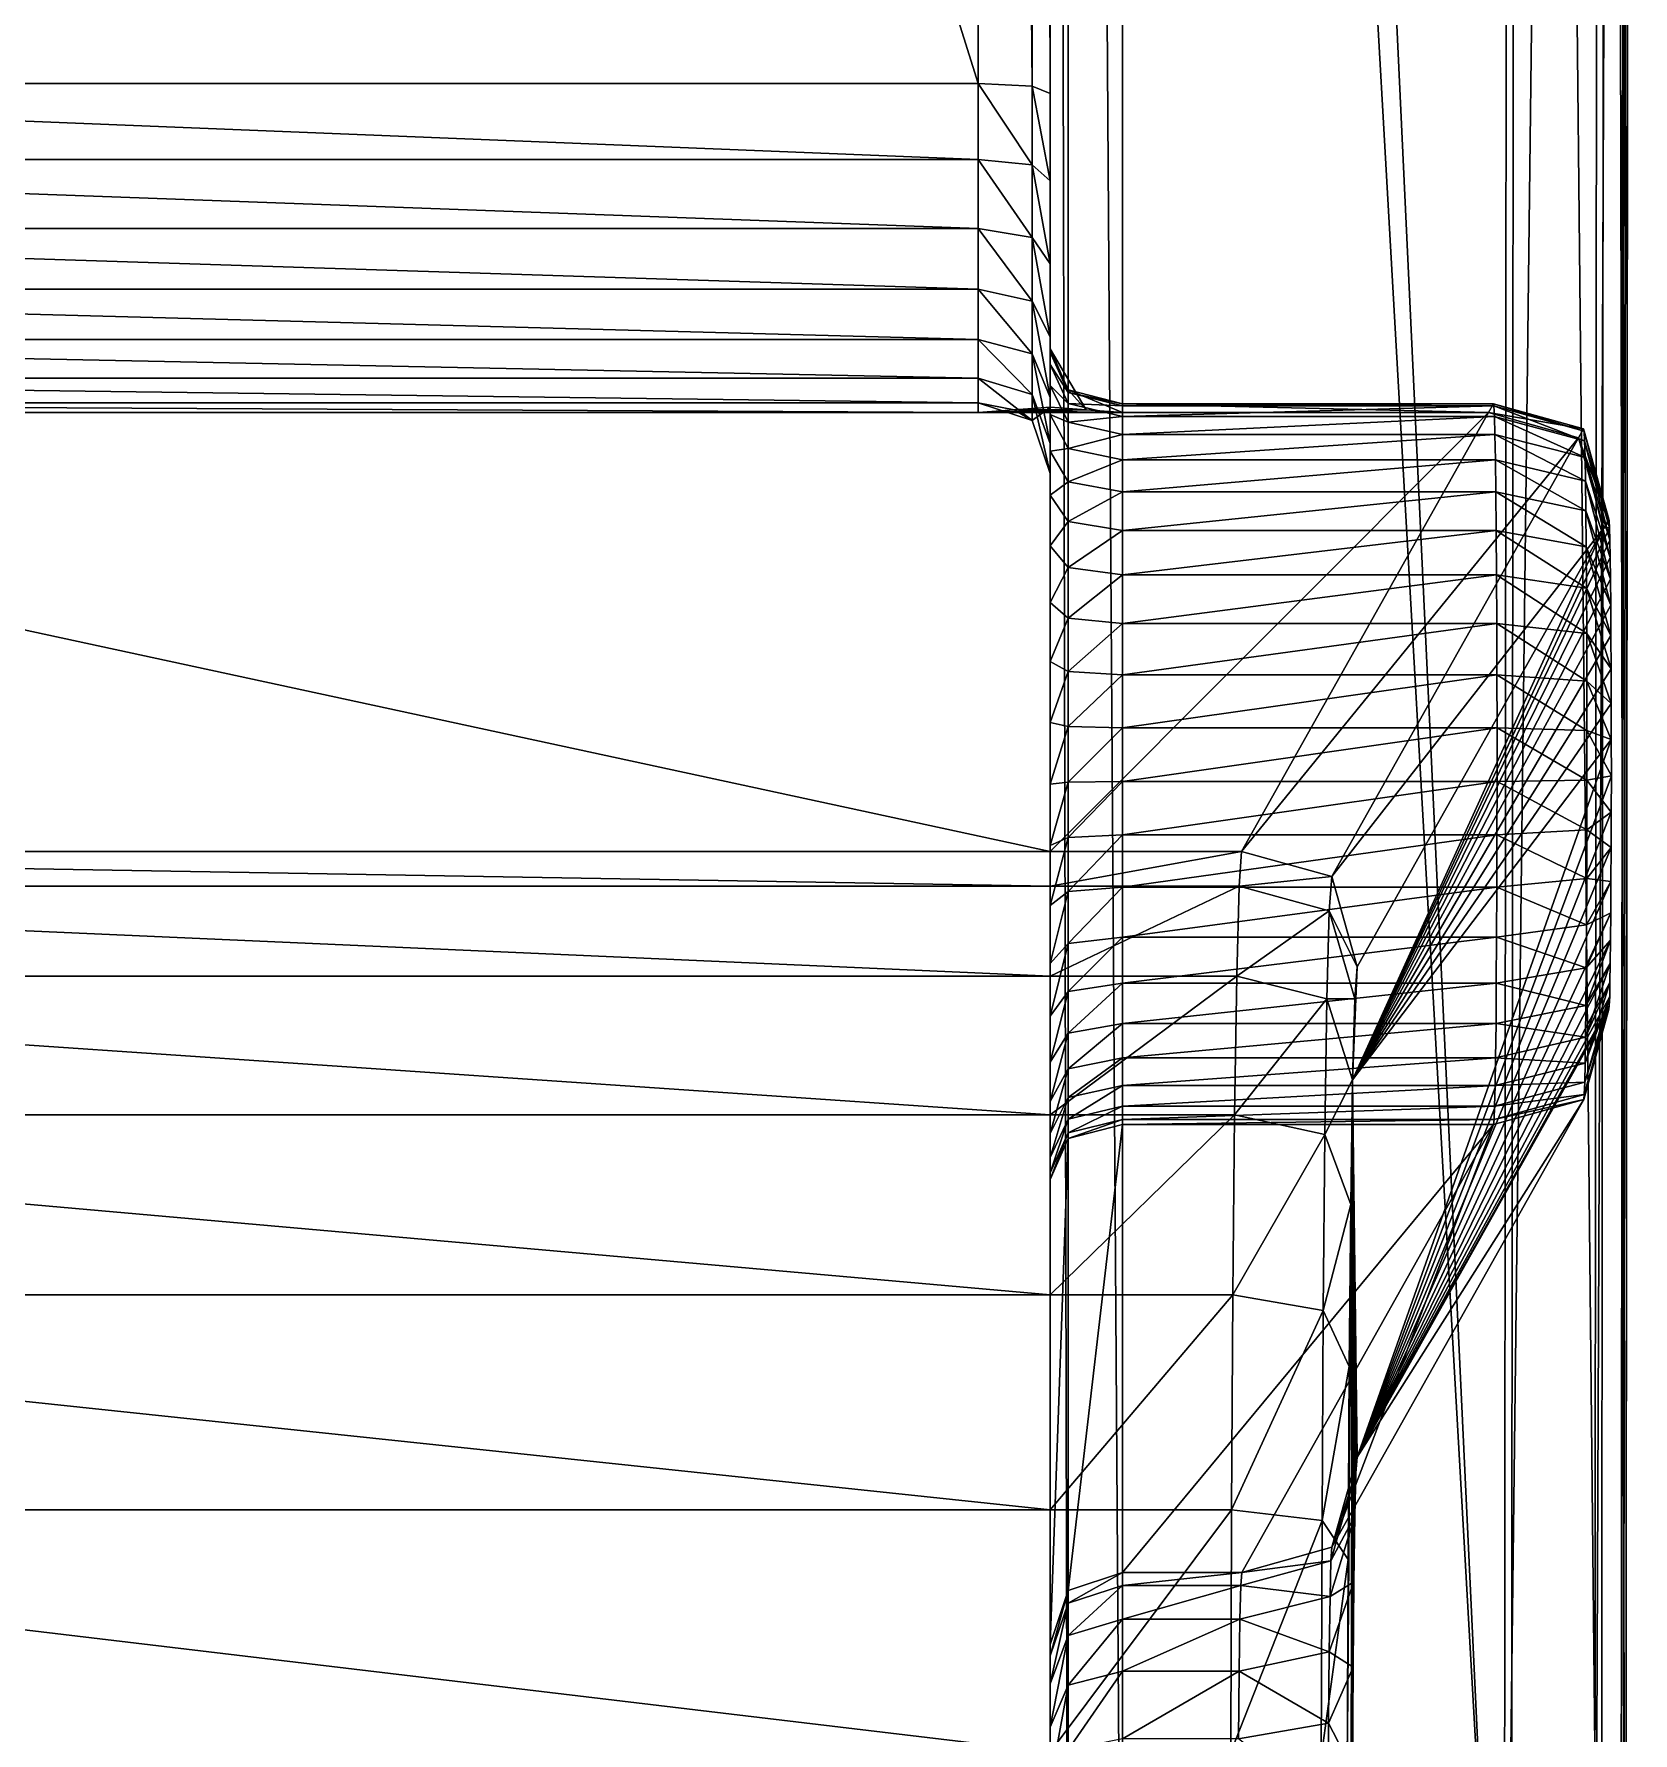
# Model space of a CAD drawing. Header units: metres. Extents: x -3624 to 1108, y -1406 to 909.
# Drawn here: x -671.14 to -648.96, y 517.28 to 540.84 of the extents above; entities that cross this region are included whole.
import ezdxf

# ---------------------------------------------------------------- set-up
doc = ezdxf.new("R2010")
doc.units = ezdxf.units.M

msp = doc.modelspace()

# ---------------------------------------------------------------- linework, layer by layer
for points in [[(-657.045, 508.727, 368.046), (-657.045, 785.077, 377.504), (-657.045, 899.025, 366.646)], [(-657.045, 508.727, 368.046), (-657.045, 899.025, 366.646), (-657.045, 874.83, 359.144)], [(-657.045, 508.727, 368.046), (-657.045, 874.83, 359.144), (-657.045, 874.009, 358.873)], [(-657.045, 508.727, 368.046), (-657.045, 874.009, 358.873), (-657.045, 873.226, 358.481)], [(-657.045, 763.264, 360.583), (-657.045, 508.727, 368.046), (-657.045, 873.226, 358.481)], [(-657.045, 509.396, 368.231), (-657.045, 647.085, 378.605), (-657.045, 785.077, 377.504)], [(-657.045, 509.035, 368.174), (-657.045, 509.396, 368.231), (-657.045, 785.077, 377.504)], [(-657.045, 508.727, 368.046), (-657.045, 509.035, 368.174), (-657.045, 785.077, 377.504)], [(-657.045, 763.264, 360.583), (-657.045, 759.889, 360.604), (-657.045, 508.727, 368.046)], [(-657.045, 759.889, 360.604), (-657.045, 647.079, 360.604), (-657.045, 508.727, 368.046)], [(-657.045, 509.396, 368.231), (-657.045, 632.676, 378.246), (-657.045, 647.085, 378.605)], [(-657.045, 647.079, 360.604), (-657.045, 643.704, 360.583), (-657.045, 508.727, 368.046)], [(-657.045, 643.704, 360.583), (-657.045, 640.326, 360.52), (-657.045, 508.727, 368.046)], [(-657.045, 640.326, 360.52), (-657.045, 636.949, 360.415), (-657.045, 508.727, 368.046)], [(-657.045, 636.949, 360.415), (-657.045, 633.574, 360.268), (-657.045, 508.727, 368.046)], [(-657.045, 633.574, 360.268), (-657.045, 630.201, 360.078), (-657.045, 508.727, 368.046)], [(-657.045, 509.396, 368.231), (-657.045, 625.485, 377.797), (-657.045, 632.676, 378.246)], [(-649.135, 509.109, 370.232), (-649.11, 501.162, 372.839), (-648.965, 632.208, 387.619)], [(-649.039, 621.672, 380.079), (-649.135, 509.109, 370.232), (-648.965, 632.208, 387.619)], [(-649.11, 501.162, 372.839), (-649.069, 508.689, 377.021), (-648.965, 632.208, 387.619)], [(-649.069, 508.689, 377.021), (-648.969, 624.783, 387.155), (-648.965, 632.208, 387.619)], [(-657.045, 630.201, 360.078), (-657.045, 626.83, 359.848), (-657.045, 508.727, 368.046)], [(-657.045, 626.83, 359.848), (-657.045, 623.466, 359.575), (-657.045, 532.138, 359.144)], [(-657.045, 626.83, 359.848), (-657.045, 532.138, 359.144), (-657.045, 508.727, 368.046)], [(-657.045, 509.396, 368.231), (-657.045, 621.891, 377.504), (-657.045, 625.485, 377.797)], [(-649.069, 508.689, 377.021), (-648.972, 621.07, 386.853), (-648.969, 624.783, 387.155)], [(-658.045, 540.155, 351.282), (-658.045, 623.55, 358.578), (-684.227, 623.55, 358.578)], [(-684.227, 623.55, 358.578), (-684.227, 540.155, 351.282), (-658.045, 540.155, 351.282)], [(-657.295, 540.12, 351.53), (-657.295, 623.529, 358.827), (-658.045, 623.55, 358.578)], [(-658.045, 623.55, 358.578), (-658.045, 540.155, 351.282), (-657.295, 540.12, 351.53)], [(-657.045, 540.015, 352.274), (-657.045, 623.466, 359.575), (-657.295, 623.529, 358.827)], [(-657.295, 623.529, 358.827), (-657.295, 540.12, 351.53), (-657.045, 540.015, 352.274)], [(-657.045, 623.466, 359.575), (-657.045, 540.015, 352.274), (-657.045, 535.055, 357.345)], [(-657.045, 623.466, 359.575), (-657.045, 535.055, 357.345), (-657.045, 534.445, 357.957)], [(-657.045, 623.466, 359.575), (-657.045, 534.445, 357.957), (-657.045, 533.742, 358.481)], [(-657.045, 623.466, 359.575), (-657.045, 533.742, 358.481), (-657.045, 532.958, 358.874)], [(-657.045, 623.466, 359.575), (-657.045, 532.958, 358.874), (-657.045, 532.138, 359.144)], [(-656.795, 509.35, 368.554), (-656.795, 621.828, 378.252), (-657.045, 621.891, 377.504)], [(-657.045, 621.891, 377.504), (-657.045, 509.396, 368.231), (-656.795, 509.35, 368.554)], [(-656.045, 509.335, 368.661), (-656.045, 621.807, 378.501), (-656.795, 621.828, 378.252)], [(-656.795, 621.828, 378.252), (-656.795, 509.35, 368.554), (-656.045, 509.335, 368.661)], [(-650.751, 509.335, 368.661), (-650.654, 621.807, 378.501), (-656.045, 621.807, 378.501)], [(-656.045, 621.807, 378.501), (-656.045, 509.335, 368.661), (-650.751, 509.335, 368.661)], [(-649.401, 621.777, 378.837), (-650.654, 621.807, 378.501), (-650.751, 509.335, 368.661)], [(-650.751, 509.335, 368.661), (-649.497, 509.286, 368.996), (-649.401, 621.777, 378.837)], [(-649.039, 621.672, 380.079), (-649.401, 621.777, 378.837), (-649.497, 509.286, 368.996)], [(-649.497, 509.286, 368.996), (-649.135, 509.109, 370.232), (-649.039, 621.672, 380.079)], [(-649.31, 620.964, 388.102), (-648.972, 621.07, 386.853), (-649.069, 508.689, 377.021)], [(-657.045, 620.935, 388.463), (-657.045, 508.463, 378.623), (-685.227, 508.463, 378.623)], [(-685.227, 508.463, 378.623), (-685.227, 620.935, 388.463), (-657.045, 620.935, 388.463)], [(-657.045, 620.935, 388.463), (-650.556, 620.935, 388.463), (-650.653, 508.463, 378.623)], [(-650.653, 508.463, 378.623), (-657.045, 508.463, 378.623), (-657.045, 620.935, 388.463)], [(-649.406, 508.513, 378.264), (-650.653, 508.463, 378.623), (-650.556, 620.935, 388.463)], [(-650.556, 620.935, 388.463), (-649.31, 620.964, 388.102), (-649.406, 508.513, 378.264)], [(-649.069, 508.689, 377.021), (-649.406, 508.513, 378.264), (-649.31, 620.964, 388.102)], [(-658.045, 539.103, 351.075), (-658.045, 540.155, 351.282), (-684.227, 540.155, 351.282)], [(-684.227, 540.155, 351.282), (-684.227, 539.103, 351.075), (-658.045, 539.103, 351.075)], [(-658.045, 540.155, 351.282), (-658.045, 539.103, 351.075), (-657.295, 539.028, 351.315)], [(-657.295, 539.028, 351.315), (-657.295, 540.12, 351.53), (-658.045, 540.155, 351.282)], [(-657.045, 538.804, 352.035), (-657.045, 540.015, 352.274), (-657.295, 540.12, 351.53)], [(-657.295, 540.12, 351.53), (-657.295, 539.028, 351.315), (-657.045, 538.804, 352.035)], [(-657.045, 540.015, 352.274), (-657.045, 538.804, 352.035), (-657.045, 535.055, 357.345)], [(-658.045, 538.145, 350.661), (-658.045, 539.103, 351.075), (-684.227, 539.103, 351.075)], [(-684.227, 539.103, 351.075), (-684.227, 538.145, 350.661), (-658.045, 538.145, 350.661)], [(-657.295, 538.021, 350.88), (-657.295, 539.028, 351.315), (-658.045, 539.103, 351.075)], [(-658.045, 539.103, 351.075), (-658.045, 538.145, 350.661), (-657.295, 538.021, 350.88)], [(-657.045, 537.652, 351.538), (-657.045, 538.804, 352.035), (-657.295, 539.028, 351.315)], [(-657.295, 539.028, 351.315), (-657.295, 538.021, 350.88), (-657.045, 537.652, 351.538)], [(-657.045, 538.804, 352.035), (-657.045, 537.652, 351.538), (-657.045, 535.565, 356.657)], [(-657.045, 538.804, 352.035), (-657.045, 535.565, 356.657), (-657.045, 535.055, 357.345)], [(-658.045, 537.304, 350.067), (-658.045, 538.145, 350.661), (-684.227, 538.145, 350.661)], [(-684.227, 538.145, 350.661), (-684.227, 537.304, 350.067), (-658.045, 537.304, 350.067)], [(-657.295, 537.138, 350.256), (-657.295, 538.021, 350.88), (-658.045, 538.145, 350.661)], [(-658.045, 538.145, 350.661), (-658.045, 537.304, 350.067), (-657.295, 537.138, 350.256)], [(-657.045, 536.643, 350.824), (-657.045, 537.652, 351.538), (-657.295, 538.021, 350.88)], [(-657.295, 538.021, 350.88), (-657.295, 537.138, 350.256), (-657.045, 536.643, 350.824)], [(-657.045, 537.652, 351.538), (-657.045, 536.643, 350.824), (-657.045, 536.258, 355.098)], [(-657.045, 537.652, 351.538), (-657.045, 536.258, 355.098), (-657.045, 535.968, 355.904)], [(-657.045, 537.652, 351.538), (-657.045, 535.968, 355.904), (-657.045, 535.565, 356.657)], [(-658.045, 536.604, 349.317), (-658.045, 537.304, 350.067), (-684.227, 537.304, 350.067)], [(-684.227, 537.304, 350.067), (-684.227, 536.604, 349.317), (-658.045, 536.604, 349.317)], [(-657.295, 536.404, 349.468), (-657.295, 537.138, 350.256), (-658.045, 537.304, 350.067)], [(-658.045, 537.304, 350.067), (-658.045, 536.604, 349.317), (-657.295, 536.404, 349.468)], [(-657.045, 535.803, 349.923), (-657.045, 536.643, 350.824), (-657.295, 537.138, 350.256)], [(-657.295, 537.138, 350.256), (-657.295, 536.404, 349.468), (-657.045, 535.803, 349.923)], [(-658.045, 536.07, 348.438), (-658.045, 536.604, 349.317), (-684.227, 536.604, 349.317)], [(-684.227, 536.604, 349.317), (-684.227, 536.07, 348.438), (-658.045, 536.07, 348.438)], [(-657.295, 535.843, 348.545), (-657.295, 536.404, 349.468), (-658.045, 536.604, 349.317)], [(-658.045, 536.604, 349.317), (-658.045, 536.07, 348.438), (-657.295, 535.843, 348.545)], [(-657.045, 536.643, 350.824), (-657.045, 535.803, 349.923), (-657.045, 536.429, 354.251)], [(-657.045, 536.643, 350.824), (-657.045, 536.429, 354.251), (-657.045, 536.258, 355.098)], [(-657.045, 534.746, 347.682), (-657.045, 535.668, 347.457), (-657.045, 536.477, 353.411)], [(-657.045, 535.161, 348.867), (-657.045, 534.746, 347.682), (-657.045, 536.477, 353.411)], [(-657.045, 535.161, 348.867), (-657.045, 536.477, 353.411), (-657.045, 536.429, 354.251)], [(-657.045, 536.429, 354.251), (-657.045, 536.477, 353.411), (-656.795, 535.905, 353.404)], [(-656.545, 535.63, 346.923), (-656.795, 535.905, 353.404), (-657.045, 536.477, 353.411)], [(-657.045, 536.477, 353.411), (-657.045, 535.668, 347.457), (-656.545, 535.63, 346.923)], [(-657.045, 535.161, 348.867), (-657.045, 535.803, 349.923), (-657.295, 536.404, 349.468)], [(-657.295, 536.404, 349.468), (-657.295, 535.843, 348.545), (-657.045, 535.161, 348.867)], [(-657.045, 535.803, 349.923), (-657.045, 535.161, 348.867), (-657.045, 536.429, 354.251)], [(-657.045, 536.258, 355.098), (-657.045, 536.429, 354.251), (-656.795, 535.87, 354.185)], [(-656.795, 535.905, 353.404), (-656.795, 535.87, 354.185), (-657.045, 536.429, 354.251)], [(-657.045, 535.968, 355.904), (-657.045, 536.258, 355.098), (-656.795, 535.719, 354.95)], [(-656.795, 535.87, 354.185), (-656.795, 535.719, 354.95), (-657.045, 536.258, 355.098)], [(-658.045, 535.725, 347.452), (-658.045, 536.07, 348.438), (-684.227, 536.07, 348.438)], [(-684.227, 536.07, 348.438), (-684.227, 535.725, 347.452), (-658.045, 535.725, 347.452)], [(-657.295, 535.48, 347.509), (-657.295, 535.843, 348.545), (-658.045, 536.07, 348.438)], [(-658.045, 536.07, 348.438), (-658.045, 535.725, 347.452), (-657.295, 535.48, 347.509)], [(-657.045, 534.746, 347.682), (-657.045, 535.161, 348.867), (-657.295, 535.843, 348.545)], [(-657.295, 535.843, 348.545), (-657.295, 535.48, 347.509), (-657.045, 534.746, 347.682)], [(-657.045, 535.565, 356.657), (-657.045, 535.968, 355.904), (-656.795, 535.458, 355.678)], [(-656.795, 535.719, 354.95), (-656.795, 535.458, 355.678), (-657.045, 535.968, 355.904)], [(-656.795, 535.87, 354.185), (-656.795, 535.905, 353.404), (-656.045, 535.714, 353.402)], [(-656.045, 535.592, 346.388), (-656.045, 535.714, 353.402), (-656.795, 535.905, 353.404)], [(-656.795, 535.905, 353.404), (-656.545, 535.63, 346.923), (-656.045, 535.592, 346.388)], [(-656.795, 535.719, 354.95), (-656.795, 535.87, 354.185), (-656.045, 535.683, 354.163)], [(-656.045, 535.714, 353.402), (-656.045, 535.683, 354.163), (-656.795, 535.87, 354.185)], [(-686.227, 535.592, 346.388), (-691.303, 535.592, 346.388), (-650.969, 535.592, 346.388)], [(-657.045, 535.592, 346.388), (-650.969, 535.592, 346.388), (-691.303, 535.592, 346.388)], [(-691.303, 535.592, 346.388), (-685.227, 535.592, 346.388), (-657.045, 535.592, 346.388)], [(-685.227, 535.592, 346.388), (-686.227, 535.592, 346.388), (-656.045, 535.592, 346.388)], [(-650.969, 535.592, 346.388), (-656.045, 535.592, 346.388), (-686.227, 535.592, 346.388)], [(-684.227, 535.592, 346.388), (-685.227, 535.592, 346.388), (-657.045, 535.592, 346.388)], [(-656.045, 535.592, 346.388), (-657.045, 535.592, 346.388), (-685.227, 535.592, 346.388)], [(-657.045, 529.506, -2.28), (-657.045, 535.592, 346.388), (-685.227, 535.592, 346.388)], [(-685.227, 535.592, 346.388), (-685.227, 529.506, -2.28), (-657.045, 529.506, -2.28)], [(-658.045, 535.592, 346.388), (-658.045, 535.725, 347.452), (-684.227, 535.725, 347.452)], [(-684.227, 535.725, 347.452), (-684.227, 535.592, 346.388), (-658.045, 535.592, 346.388)], [(-657.045, 535.592, 346.388), (-658.045, 535.592, 346.388), (-684.227, 535.592, 346.388)], [(-657.545, 535.63, 346.923), (-657.295, 535.48, 347.509), (-658.045, 535.725, 347.452)], [(-658.045, 535.725, 347.452), (-658.045, 535.592, 346.388), (-657.545, 535.63, 346.923)], [(-658.045, 535.592, 346.388), (-657.295, 535.611, 346.655), (-657.545, 535.63, 346.923)], [(-658.045, 535.592, 346.388), (-657.045, 535.592, 346.388), (-657.295, 535.611, 346.655)], [(-657.295, 535.48, 347.509), (-657.545, 535.63, 346.923), (-657.045, 535.668, 347.457)], [(-656.545, 535.63, 346.923), (-657.045, 535.668, 347.457), (-657.545, 535.63, 346.923)], [(-657.545, 535.63, 346.923), (-657.295, 535.611, 346.655), (-656.545, 535.63, 346.923)], [(-657.045, 535.668, 347.457), (-657.045, 534.746, 347.682), (-657.295, 535.48, 347.509)], [(-656.045, 535.592, 346.388), (-656.545, 535.63, 346.923), (-657.295, 535.611, 346.655)], [(-657.295, 535.611, 346.655), (-657.045, 535.592, 346.388), (-656.045, 535.592, 346.388)], [(-657.045, 529.506, -2.28), (-654.391, 529.506, -2.28), (-650.969, 535.592, 346.388)], [(-650.969, 535.592, 346.388), (-657.045, 535.592, 346.388), (-657.045, 529.506, -2.28)], [(-657.045, 535.055, 357.345), (-657.045, 535.565, 356.657), (-656.795, 535.095, 356.358)], [(-656.795, 535.458, 355.678), (-656.795, 535.095, 356.358), (-657.045, 535.565, 356.657)], [(-656.795, 535.458, 355.678), (-656.795, 535.719, 354.95), (-656.045, 535.539, 354.901)], [(-656.045, 535.683, 354.163), (-656.045, 535.539, 354.901), (-656.795, 535.719, 354.95)], [(-656.045, 535.539, 354.901), (-656.045, 535.289, 355.603), (-656.795, 535.458, 355.678)], [(-650.9, 535.714, 353.402), (-650.893, 535.683, 354.163), (-656.045, 535.683, 354.163)], [(-656.045, 535.683, 354.163), (-656.045, 535.714, 353.402), (-650.9, 535.714, 353.402)], [(-650.969, 535.592, 346.388), (-650.9, 535.714, 353.402), (-656.045, 535.714, 353.402)], [(-656.045, 535.714, 353.402), (-656.045, 535.592, 346.388), (-650.969, 535.592, 346.388)], [(-650.893, 535.683, 354.163), (-650.886, 535.539, 354.901), (-656.045, 535.539, 354.901)], [(-656.045, 535.539, 354.901), (-656.045, 535.683, 354.163), (-650.893, 535.683, 354.163)], [(-650.886, 535.539, 354.901), (-650.879, 535.289, 355.603), (-656.045, 535.289, 355.603)], [(-656.045, 535.289, 355.603), (-656.045, 535.539, 354.901), (-650.886, 535.539, 354.901)], [(-649.719, 535.242, 346.382), (-650.969, 535.592, 346.388), (-654.391, 529.506, -2.28)], [(-649.65, 535.364, 353.385), (-650.9, 535.714, 353.402), (-650.969, 535.592, 346.388)], [(-650.969, 535.592, 346.388), (-649.719, 535.242, 346.382), (-649.65, 535.364, 353.385)], [(-649.643, 535.334, 354.11), (-650.893, 535.683, 354.163), (-650.9, 535.714, 353.402)], [(-650.9, 535.714, 353.402), (-649.65, 535.364, 353.385), (-649.643, 535.334, 354.11)], [(-649.637, 535.201, 354.796), (-650.886, 535.539, 354.901), (-650.893, 535.683, 354.163)], [(-650.893, 535.683, 354.163), (-649.643, 535.334, 354.11), (-649.637, 535.201, 354.796)], [(-649.63, 534.968, 355.449), (-650.879, 535.289, 355.603), (-650.886, 535.539, 354.901)], [(-650.886, 535.539, 354.901), (-649.637, 535.201, 354.796), (-649.63, 534.968, 355.449)], [(-656.795, 535.095, 356.358), (-656.795, 535.458, 355.678), (-656.045, 535.289, 355.603)], [(-656.045, 535.289, 355.603), (-656.045, 534.937, 356.259), (-656.795, 535.095, 356.358)], [(-650.879, 535.289, 355.603), (-650.872, 534.937, 356.259), (-656.045, 534.937, 356.259)], [(-656.045, 534.937, 356.259), (-656.045, 535.289, 355.603), (-650.879, 535.289, 355.603)], [(-649.624, 534.641, 356.058), (-650.872, 534.937, 356.259), (-650.879, 535.289, 355.603)], [(-650.879, 535.289, 355.603), (-649.63, 534.968, 355.449), (-649.624, 534.641, 356.058)], [(-649.301, 534.114, 353.367), (-649.65, 535.364, 353.385), (-649.719, 535.242, 346.382)], [(-649.295, 534.089, 353.96), (-649.643, 535.334, 354.11), (-649.65, 535.364, 353.385)], [(-649.65, 535.364, 353.385), (-649.301, 534.114, 353.367), (-649.295, 534.089, 353.96)], [(-649.29, 533.992, 354.461), (-649.637, 535.201, 354.796), (-649.643, 535.334, 354.11)], [(-649.643, 535.334, 354.11), (-649.295, 534.089, 353.96), (-649.29, 533.992, 354.461)], [(-656.795, 535.095, 356.358), (-656.795, 534.633, 356.978), (-657.045, 535.055, 357.345)], [(-657.045, 534.445, 357.957), (-657.045, 535.055, 357.345), (-656.795, 534.633, 356.978)], [(-656.795, 534.633, 356.978), (-656.795, 535.095, 356.358), (-656.045, 534.937, 356.259)], [(-654.391, 529.506, -2.28), (-653.141, 529.157, -2.267), (-649.719, 535.242, 346.382)], [(-649.369, 533.992, 346.4), (-649.719, 535.242, 346.382), (-653.141, 529.157, -2.267)], [(-649.719, 535.242, 346.382), (-649.369, 533.992, 346.4), (-649.301, 534.114, 353.367)], [(-649.285, 533.822, 354.937), (-649.63, 534.968, 355.449), (-649.637, 535.201, 354.796)], [(-649.637, 535.201, 354.796), (-649.29, 533.992, 354.461), (-649.285, 533.822, 354.937)], [(-656.045, 534.937, 356.259), (-656.045, 534.492, 356.856), (-656.795, 534.633, 356.978)], [(-650.872, 534.937, 356.259), (-650.866, 534.492, 356.856), (-656.045, 534.492, 356.856)], [(-656.045, 534.492, 356.856), (-656.045, 534.937, 356.259), (-650.872, 534.937, 356.259)], [(-649.619, 534.228, 356.614), (-650.866, 534.492, 356.856), (-650.872, 534.937, 356.259)], [(-650.872, 534.937, 356.259), (-649.624, 534.641, 356.058), (-649.619, 534.228, 356.614)], [(-649.281, 533.583, 355.383), (-649.624, 534.641, 356.058), (-649.63, 534.968, 355.449)], [(-649.63, 534.968, 355.449), (-649.285, 533.822, 354.937), (-649.281, 533.583, 355.383)], [(-656.795, 534.633, 356.978), (-656.795, 534.08, 357.528), (-657.045, 534.445, 357.957)], [(-656.795, 534.08, 357.528), (-656.795, 534.633, 356.978), (-656.045, 534.492, 356.856)], [(-649.277, 533.281, 355.788), (-649.619, 534.228, 356.614), (-649.624, 534.641, 356.058)], [(-649.624, 534.641, 356.058), (-649.281, 533.583, 355.383), (-649.277, 533.281, 355.788)], [(-657.045, 533.742, 358.481), (-657.045, 534.445, 357.957), (-656.795, 534.08, 357.528)], [(-656.045, 534.492, 356.856), (-656.045, 533.958, 357.384), (-656.795, 534.08, 357.528)], [(-650.866, 534.492, 356.856), (-650.861, 533.958, 357.384), (-656.045, 533.958, 357.384)], [(-656.045, 533.958, 357.384), (-656.045, 534.492, 356.856), (-650.866, 534.492, 356.856)], [(-649.614, 533.731, 357.105), (-650.861, 533.958, 357.384), (-650.866, 534.492, 356.856)], [(-650.866, 534.492, 356.856), (-649.619, 534.228, 356.614), (-649.614, 533.731, 357.105)], [(-649.273, 532.919, 356.146), (-649.614, 533.731, 357.105), (-649.619, 534.228, 356.614)], [(-649.619, 534.228, 356.614), (-649.277, 533.281, 355.788), (-649.273, 532.919, 356.146)], [(-649.295, 534.089, 353.96), (-649.301, 534.114, 353.367), (-649.369, 533.992, 346.4)], [(-656.795, 534.08, 357.528), (-656.795, 533.443, 357.994), (-657.045, 533.742, 358.481)], [(-656.795, 533.443, 357.994), (-656.795, 534.08, 357.528), (-656.045, 533.958, 357.384)], [(-656.045, 533.958, 357.384), (-656.045, 533.343, 357.832), (-656.795, 533.443, 357.994)], [(-650.861, 533.958, 357.384), (-650.857, 533.343, 357.832), (-656.045, 533.343, 357.832)], [(-656.045, 533.343, 357.832), (-656.045, 533.958, 357.384), (-650.861, 533.958, 357.384)], [(-653.141, 529.157, -2.267), (-652.79, 527.908, -2.177), (-649.369, 533.992, 346.4)], [(-649.369, 533.992, 346.4), (-652.79, 527.908, -2.177), (-652.852, 526.34, -8.534)], [(-649.29, 533.992, 354.461), (-649.369, 533.992, 346.4), (-652.852, 526.34, -8.534)], [(-649.285, 533.822, 354.937), (-649.29, 533.992, 354.461), (-652.852, 526.34, -8.534)], [(-649.61, 533.159, 357.521), (-650.857, 533.343, 357.832), (-650.861, 533.958, 357.384)], [(-650.861, 533.958, 357.384), (-649.614, 533.731, 357.105), (-649.61, 533.159, 357.521)], [(-649.29, 533.992, 354.461), (-649.295, 534.089, 353.96), (-649.369, 533.992, 346.4)], [(-657.045, 532.958, 358.874), (-657.045, 533.742, 358.481), (-656.795, 533.443, 357.994)], [(-649.281, 533.583, 355.383), (-649.285, 533.822, 354.937), (-652.852, 526.34, -8.534)], [(-649.271, 532.5, 356.451), (-649.61, 533.159, 357.521), (-649.614, 533.731, 357.105)], [(-649.614, 533.731, 357.105), (-649.273, 532.919, 356.146), (-649.271, 532.5, 356.451)], [(-656.795, 533.443, 357.994), (-656.795, 532.739, 358.355), (-657.045, 532.958, 358.874)], [(-656.795, 532.739, 358.355), (-656.795, 533.443, 357.994), (-656.045, 533.343, 357.832)], [(-649.277, 533.281, 355.788), (-649.281, 533.583, 355.383), (-652.852, 526.34, -8.534)], [(-656.045, 533.343, 357.832), (-656.045, 532.666, 358.182), (-656.795, 532.739, 358.355)], [(-650.857, 533.343, 357.832), (-650.854, 532.666, 358.182), (-656.045, 532.666, 358.182)], [(-656.045, 532.666, 358.182), (-656.045, 533.343, 357.832), (-650.857, 533.343, 357.832)], [(-649.273, 532.919, 356.146), (-649.277, 533.281, 355.788), (-652.852, 526.34, -8.534)], [(-649.607, 532.529, 357.846), (-650.854, 532.666, 358.182), (-650.857, 533.343, 357.832)], [(-650.857, 533.343, 357.832), (-649.61, 533.159, 357.521), (-649.607, 532.529, 357.846)], [(-649.268, 532.04, 356.689), (-649.607, 532.529, 357.846), (-649.61, 533.159, 357.521)], [(-649.61, 533.159, 357.521), (-649.271, 532.5, 356.451), (-649.268, 532.04, 356.689)], [(-657.045, 532.138, 359.144), (-657.045, 532.958, 358.874), (-656.795, 532.739, 358.355)], [(-649.271, 532.5, 356.451), (-649.273, 532.919, 356.146), (-652.852, 526.34, -8.534)], [(-656.795, 532.739, 358.355), (-656.795, 532, 358.602), (-657.045, 532.138, 359.144)], [(-656.795, 532, 358.602), (-656.795, 532.739, 358.355), (-656.045, 532.666, 358.182)], [(-656.045, 532.666, 358.182), (-656.045, 531.954, 358.422), (-656.795, 532, 358.602)], [(-650.854, 532.666, 358.182), (-650.851, 531.954, 358.422), (-656.045, 531.954, 358.422)], [(-656.045, 531.954, 358.422), (-656.045, 532.666, 358.182), (-650.854, 532.666, 358.182)], [(-649.268, 532.04, 356.689), (-649.271, 532.5, 356.451), (-652.852, 526.34, -8.534)], [(-649.604, 531.867, 358.069), (-650.851, 531.954, 358.422), (-650.854, 532.666, 358.182)], [(-650.854, 532.666, 358.182), (-649.607, 532.529, 357.846), (-649.604, 531.867, 358.069)], [(-649.266, 531.557, 356.851), (-649.604, 531.867, 358.069), (-649.607, 532.529, 357.846)], [(-649.607, 532.529, 357.846), (-649.268, 532.04, 356.689), (-649.266, 531.557, 356.851)], [(-657.045, 532.138, 359.144), (-657.045, 531.294, 359.291), (-657.045, 508.727, 368.046)], [(-657.045, 531.294, 359.291), (-657.045, 532.138, 359.144), (-656.795, 532, 358.602)], [(-656.795, 532, 358.602), (-656.795, 531.238, 358.736), (-657.045, 531.294, 359.291)], [(-656.795, 531.238, 358.736), (-656.795, 532, 358.602), (-656.045, 531.954, 358.422)], [(-649.266, 531.557, 356.851), (-649.268, 532.04, 356.689), (-652.852, 526.34, -8.534)], [(-656.045, 531.954, 358.422), (-656.045, 531.22, 358.551), (-656.795, 531.238, 358.736)], [(-650.851, 531.954, 358.422), (-650.85, 531.22, 358.551), (-656.045, 531.22, 358.551)], [(-656.045, 531.22, 358.551), (-656.045, 531.954, 358.422), (-650.851, 531.954, 358.422)], [(-649.603, 531.185, 358.19), (-650.85, 531.22, 358.551), (-650.851, 531.954, 358.422)], [(-650.851, 531.954, 358.422), (-649.604, 531.867, 358.069), (-649.603, 531.185, 358.19)], [(-649.266, 531.059, 356.939), (-649.603, 531.185, 358.19), (-649.604, 531.867, 358.069)], [(-649.604, 531.867, 358.069), (-649.266, 531.557, 356.851), (-649.266, 531.059, 356.939)], [(-649.266, 531.059, 356.939), (-649.266, 531.557, 356.851), (-652.852, 526.34, -8.534)], [(-657.045, 531.294, 359.291), (-657.045, 530.441, 359.314), (-657.045, 508.727, 368.046)], [(-657.045, 530.441, 359.314), (-657.045, 531.294, 359.291), (-656.795, 531.238, 358.736)], [(-656.795, 531.238, 358.736), (-656.795, 530.468, 358.757), (-657.045, 530.441, 359.314)], [(-656.795, 530.468, 358.757), (-656.795, 531.238, 358.736), (-656.045, 531.22, 358.551)], [(-656.045, 531.22, 358.551), (-656.045, 530.477, 358.571), (-656.795, 530.468, 358.757)], [(-650.85, 531.22, 358.551), (-650.85, 530.477, 358.571), (-656.045, 530.477, 358.571)], [(-656.045, 530.477, 358.571), (-656.045, 531.22, 358.551), (-650.85, 531.22, 358.551)], [(-652.791, 521.106, -2.24), (-649.266, 531.059, 356.939), (-652.852, 526.34, -8.534)], [(-652.791, 521.106, -2.24), (-649.265, 530.554, 356.953), (-649.266, 531.059, 356.939)], [(-649.603, 530.493, 358.208), (-650.85, 530.477, 358.571), (-650.85, 531.22, 358.551)], [(-650.85, 531.22, 358.551), (-649.603, 531.185, 358.19), (-649.603, 530.493, 358.208)], [(-649.265, 530.554, 356.953), (-649.603, 530.493, 358.208), (-649.603, 531.185, 358.19)], [(-649.603, 531.185, 358.19), (-649.266, 531.059, 356.939), (-649.265, 530.554, 356.953)], [(-656.795, 530.468, 358.757), (-656.795, 529.7, 358.663), (-657.045, 529.59, 359.211)], [(-657.045, 529.59, 359.211), (-657.045, 530.441, 359.314), (-656.795, 530.468, 358.757)], [(-657.045, 530.441, 359.314), (-657.045, 529.59, 359.211), (-657.045, 508.727, 368.046)], [(-656.045, 530.477, 358.571), (-656.045, 529.737, 358.48), (-656.795, 529.7, 358.663)], [(-656.795, 529.7, 358.663), (-656.795, 530.468, 358.757), (-656.045, 530.477, 358.571)], [(-650.85, 530.477, 358.571), (-650.851, 529.737, 358.48), (-656.045, 529.737, 358.48)], [(-656.045, 529.737, 358.48), (-656.045, 530.477, 358.571), (-650.85, 530.477, 358.571)], [(-652.791, 521.106, -2.24), (-649.266, 530.052, 356.891), (-649.265, 530.554, 356.953)], [(-649.604, 529.806, 358.123), (-650.851, 529.737, 358.48), (-650.85, 530.477, 358.571)], [(-650.85, 530.477, 358.571), (-649.603, 530.493, 358.208), (-649.604, 529.806, 358.123)], [(-649.266, 530.052, 356.891), (-649.604, 529.806, 358.123), (-649.603, 530.493, 358.208)], [(-649.603, 530.493, 358.208), (-649.265, 530.554, 356.953), (-649.266, 530.052, 356.891)], [(-652.791, 521.106, -2.24), (-649.267, 529.561, 356.754), (-649.266, 530.052, 356.891)], [(-649.604, 529.806, 358.123), (-649.266, 530.052, 356.891), (-649.267, 529.561, 356.754)], [(-656.795, 529.7, 358.663), (-656.795, 528.949, 358.454), (-657.045, 528.757, 358.984)], [(-657.045, 528.757, 358.984), (-657.045, 529.59, 359.211), (-656.795, 529.7, 358.663)], [(-656.045, 529.737, 358.48), (-656.045, 529.013, 358.278), (-656.795, 528.949, 358.454)], [(-656.795, 528.949, 358.454), (-656.795, 529.7, 358.663), (-656.045, 529.737, 358.48)], [(-650.851, 529.737, 358.48), (-650.853, 529.013, 358.278), (-656.045, 529.013, 358.278)], [(-656.045, 529.013, 358.278), (-656.045, 529.737, 358.48), (-650.851, 529.737, 358.48)], [(-649.606, 529.133, 357.936), (-650.853, 529.013, 358.278), (-650.851, 529.737, 358.48)], [(-650.851, 529.737, 358.48), (-649.604, 529.806, 358.123), (-649.606, 529.133, 357.936)], [(-649.267, 529.561, 356.754), (-649.606, 529.133, 357.936), (-649.604, 529.806, 358.123)], [(-657.045, 529.025, -5.918), (-657.045, 529.506, -2.28), (-685.227, 529.506, -2.28)], [(-685.227, 529.506, -2.28), (-685.227, 529.025, -5.918), (-657.045, 529.025, -5.918)], [(-657.045, 529.59, 359.211), (-657.045, 528.757, 358.984), (-657.045, 508.727, 368.046)], [(-657.045, 529.025, -5.918), (-654.427, 529.025, -5.918), (-654.391, 529.506, -2.28)], [(-654.391, 529.506, -2.28), (-657.045, 529.506, -2.28), (-657.045, 529.025, -5.918)], [(-653.141, 529.157, -2.267), (-654.391, 529.506, -2.28), (-654.427, 529.025, -5.918)], [(-652.791, 521.106, -2.24), (-649.27, 529.089, 356.541), (-649.267, 529.561, 356.754)], [(-649.606, 529.133, 357.936), (-649.267, 529.561, 356.754), (-649.27, 529.089, 356.541)], [(-654.427, 529.025, -5.918), (-653.176, 528.683, -5.844), (-653.141, 529.157, -2.267)], [(-652.79, 527.908, -2.177), (-653.141, 529.157, -2.267), (-653.176, 528.683, -5.844)], [(-657.045, 527.775, -9.247), (-657.045, 529.025, -5.918), (-685.227, 529.025, -5.918)], [(-685.227, 529.025, -5.918), (-685.227, 527.775, -9.247), (-657.045, 527.775, -9.247)], [(-657.045, 527.775, -9.247), (-654.459, 527.775, -9.247), (-654.427, 529.025, -5.918)], [(-654.427, 529.025, -5.918), (-657.045, 529.025, -5.918), (-657.045, 527.775, -9.247)], [(-656.795, 528.949, 358.454), (-656.795, 528.228, 358.131), (-657.045, 527.954, 358.633)], [(-657.045, 527.954, 358.633), (-657.045, 528.757, 358.984), (-656.795, 528.949, 358.454)], [(-656.045, 529.013, 358.278), (-656.045, 528.319, 357.964), (-656.795, 528.228, 358.131)], [(-656.795, 528.228, 358.131), (-656.795, 528.949, 358.454), (-656.045, 529.013, 358.278)], [(-650.853, 529.013, 358.278), (-650.856, 528.319, 357.964), (-656.045, 528.319, 357.964)], [(-656.045, 528.319, 357.964), (-656.045, 529.013, 358.278), (-650.853, 529.013, 358.278)], [(-653.176, 528.683, -5.844), (-654.427, 529.025, -5.918), (-654.459, 527.775, -9.247)], [(-652.791, 521.106, -2.24), (-649.272, 528.654, 356.258), (-649.27, 529.089, 356.541)], [(-649.609, 528.487, 357.644), (-650.856, 528.319, 357.964), (-650.853, 529.013, 358.278)], [(-650.853, 529.013, 358.278), (-649.606, 529.133, 357.936), (-649.609, 528.487, 357.644)], [(-649.27, 529.089, 356.541), (-649.609, 528.487, 357.644), (-649.606, 529.133, 357.936)], [(-649.609, 528.487, 357.644), (-649.27, 529.089, 356.541), (-649.272, 528.654, 356.258)], [(-657.045, 528.757, 358.984), (-657.045, 527.954, 358.633), (-657.045, 508.727, 368.046)], [(-654.459, 527.775, -9.247), (-653.208, 527.461, -9.1), (-653.176, 528.683, -5.844)], [(-652.823, 527.463, -5.542), (-653.176, 528.683, -5.844), (-653.208, 527.461, -9.1)], [(-653.176, 528.683, -5.844), (-652.823, 527.463, -5.542), (-652.79, 527.908, -2.177)], [(-652.791, 521.106, -2.24), (-649.276, 528.274, 355.919), (-649.272, 528.654, 356.258)], [(-650.856, 528.319, 357.964), (-649.609, 528.487, 357.644), (-649.613, 527.894, 357.258)], [(-649.272, 528.654, 356.258), (-649.613, 527.894, 357.258), (-649.609, 528.487, 357.644)], [(-649.613, 527.894, 357.258), (-649.272, 528.654, 356.258), (-649.276, 528.274, 355.919)], [(-656.795, 528.228, 358.131), (-656.795, 527.566, 357.698), (-657.045, 527.224, 358.146)], [(-657.045, 527.224, 358.146), (-657.045, 527.954, 358.633), (-656.795, 528.228, 358.131)], [(-656.045, 528.319, 357.964), (-656.045, 527.68, 357.549), (-656.795, 527.566, 357.698)], [(-656.795, 527.566, 357.698), (-656.795, 528.228, 358.131), (-656.045, 528.319, 357.964)], [(-650.856, 528.319, 357.964), (-650.86, 527.68, 357.549), (-656.045, 527.68, 357.549)], [(-656.045, 527.68, 357.549), (-656.045, 528.319, 357.964), (-650.856, 528.319, 357.964)], [(-652.791, 521.106, -2.24), (-649.28, 527.951, 355.53), (-649.276, 528.274, 355.919)], [(-649.613, 527.894, 357.258), (-650.86, 527.68, 357.549), (-650.856, 528.319, 357.964)], [(-649.276, 528.274, 355.919), (-649.617, 527.372, 356.793), (-649.613, 527.894, 357.258)], [(-649.617, 527.372, 356.793), (-649.276, 528.274, 355.919), (-649.28, 527.951, 355.53)], [(-657.045, 525.853, -12.175), (-657.045, 527.775, -9.247), (-685.227, 527.775, -9.247)], [(-685.227, 527.775, -9.247), (-685.227, 525.853, -12.175), (-657.045, 525.853, -12.175)], [(-657.045, 527.954, 358.633), (-657.045, 527.224, 358.146), (-657.045, 508.727, 368.046)], [(-657.045, 525.853, -12.175), (-654.488, 525.853, -12.175), (-654.459, 527.775, -9.247)], [(-654.459, 527.775, -9.247), (-657.045, 527.775, -9.247), (-657.045, 525.853, -12.175)], [(-653.208, 527.461, -9.1), (-654.459, 527.775, -9.247), (-654.488, 525.853, -12.175)], [(-652.79, 527.908, -2.177), (-652.823, 527.463, -5.542), (-652.852, 526.34, -8.534)], [(-652.791, 521.106, -2.24), (-649.284, 527.689, 355.098), (-649.28, 527.951, 355.53)], [(-650.86, 527.68, 357.549), (-649.613, 527.894, 357.258), (-649.617, 527.372, 356.793)], [(-649.28, 527.951, 355.53), (-649.622, 526.93, 356.26), (-649.617, 527.372, 356.793)], [(-649.622, 526.93, 356.26), (-649.28, 527.951, 355.53), (-649.284, 527.689, 355.098)], [(-656.795, 527.566, 357.698), (-656.795, 526.985, 357.178), (-657.045, 526.583, 357.567)], [(-657.045, 526.583, 357.567), (-657.045, 527.224, 358.146), (-656.795, 527.566, 357.698)], [(-656.045, 527.68, 357.549), (-656.045, 527.12, 357.049), (-656.795, 526.985, 357.178)], [(-656.795, 526.985, 357.178), (-656.795, 527.566, 357.698), (-656.045, 527.68, 357.549)], [(-650.86, 527.68, 357.549), (-650.864, 527.12, 357.049), (-656.045, 527.12, 357.049)], [(-656.045, 527.12, 357.049), (-656.045, 527.68, 357.549), (-650.86, 527.68, 357.549)], [(-652.791, 521.106, -2.24), (-649.288, 527.495, 354.631), (-649.284, 527.689, 355.098)], [(-649.617, 527.372, 356.793), (-650.864, 527.12, 357.049), (-650.86, 527.68, 357.549)], [(-649.284, 527.689, 355.098), (-649.628, 526.572, 355.668), (-649.622, 526.93, 356.26)], [(-649.628, 526.572, 355.668), (-649.284, 527.689, 355.098), (-649.288, 527.495, 354.631)], [(-654.488, 525.853, -12.175), (-653.236, 525.582, -11.963), (-653.208, 527.461, -9.1)], [(-652.852, 526.34, -8.534), (-653.208, 527.461, -9.1), (-653.236, 525.582, -11.963)], [(-653.208, 527.461, -9.1), (-652.852, 526.34, -8.534), (-652.823, 527.463, -5.542)], [(-652.791, 521.106, -2.24), (-649.293, 527.371, 354.136), (-649.288, 527.495, 354.631)], [(-652.791, 521.106, -2.24), (-649.299, 527.317, 353.559), (-649.293, 527.371, 354.136)], [(-649.648, 526.068, 353.632), (-649.299, 527.317, 353.559), (-652.791, 521.106, -2.24)], [(-650.864, 527.12, 357.049), (-649.617, 527.372, 356.793), (-649.622, 526.93, 356.26)], [(-649.299, 527.317, 353.559), (-649.648, 526.068, 353.632), (-649.641, 526.135, 354.351)], [(-649.293, 527.371, 354.136), (-649.641, 526.135, 354.351), (-649.634, 526.305, 355.029)], [(-649.641, 526.135, 354.351), (-649.293, 527.371, 354.136), (-649.299, 527.317, 353.559)], [(-649.288, 527.495, 354.631), (-649.634, 526.305, 355.029), (-649.628, 526.572, 355.668)], [(-649.634, 526.305, 355.029), (-649.288, 527.495, 354.631), (-649.293, 527.371, 354.136)], [(-657.045, 527.224, 358.146), (-657.045, 526.583, 357.567), (-657.045, 508.727, 368.046)], [(-656.045, 527.12, 357.049), (-656.045, 526.644, 356.475), (-656.795, 526.492, 356.583)], [(-656.795, 526.492, 356.583), (-656.795, 526.985, 357.178), (-656.045, 527.12, 357.049)], [(-650.864, 527.12, 357.049), (-650.87, 526.644, 356.475), (-656.045, 526.644, 356.475)], [(-656.045, 526.644, 356.475), (-656.045, 527.12, 357.049), (-650.864, 527.12, 357.049)], [(-649.622, 526.93, 356.26), (-650.87, 526.644, 356.475), (-650.864, 527.12, 357.049)], [(-656.795, 526.985, 357.178), (-656.795, 526.492, 356.583), (-657.045, 526.038, 356.906)], [(-657.045, 526.038, 356.906), (-657.045, 526.583, 357.567), (-656.795, 526.985, 357.178)], [(-650.87, 526.644, 356.475), (-649.622, 526.93, 356.26), (-649.628, 526.572, 355.668)], [(-657.045, 526.583, 357.567), (-657.045, 526.038, 356.906), (-657.045, 508.727, 368.046)], [(-656.045, 526.644, 356.475), (-656.045, 526.259, 355.839), (-656.795, 526.093, 355.923)], [(-656.795, 526.093, 355.923), (-656.795, 526.492, 356.583), (-656.045, 526.644, 356.475)], [(-650.87, 526.644, 356.475), (-650.876, 526.259, 355.839), (-656.045, 526.259, 355.839)], [(-656.045, 526.259, 355.839), (-656.045, 526.644, 356.475), (-650.87, 526.644, 356.475)], [(-649.628, 526.572, 355.668), (-650.876, 526.259, 355.839), (-650.87, 526.644, 356.475)], [(-650.876, 526.259, 355.839), (-649.628, 526.572, 355.668), (-649.634, 526.305, 355.029)], [(-656.795, 526.492, 356.583), (-656.795, 526.093, 355.923), (-657.045, 525.596, 356.176)], [(-657.045, 525.596, 356.176), (-657.045, 526.038, 356.906), (-656.795, 526.492, 356.583)], [(-653.236, 525.582, -11.963), (-652.878, 524.612, -11.167), (-652.852, 526.34, -8.534)], [(-652.852, 526.34, -8.534), (-652.899, 522.365, -13.356), (-652.926, 516.668, -16.058)], [(-652.852, 526.34, -8.534), (-652.926, 516.668, -16.058), (-652.898, 504.457, -13.2)], [(-652.852, 526.34, -8.534), (-652.878, 524.612, -11.167), (-652.899, 522.365, -13.356)], [(-652.856, 516.776, -8.89), (-652.852, 526.34, -8.534), (-652.898, 504.457, -13.2)], [(-652.856, 516.776, -8.89), (-652.847, 518.193, -8.012), (-652.852, 526.34, -8.534)], [(-652.806, 520.89, -3.876), (-652.791, 521.106, -2.24), (-652.852, 526.34, -8.534)], [(-652.822, 520.294, -5.463), (-652.806, 520.89, -3.876), (-652.852, 526.34, -8.534)], [(-652.836, 519.38, -6.856), (-652.822, 520.294, -5.463), (-652.852, 526.34, -8.534)], [(-652.847, 518.193, -8.012), (-652.836, 519.38, -6.856), (-652.852, 526.34, -8.534)], [(-656.795, 526.093, 355.923), (-656.795, 525.795, 355.21), (-657.045, 525.264, 355.386)], [(-657.045, 525.264, 355.386), (-657.045, 525.596, 356.176), (-656.795, 526.093, 355.923)], [(-656.045, 526.259, 355.839), (-656.045, 525.972, 355.151), (-656.795, 525.795, 355.21)], [(-656.795, 525.795, 355.21), (-656.795, 526.093, 355.923), (-656.045, 526.259, 355.839)], [(-650.876, 526.259, 355.839), (-650.883, 525.972, 355.151), (-656.045, 525.972, 355.151)], [(-656.045, 525.972, 355.151), (-656.045, 526.259, 355.839), (-650.876, 526.259, 355.839)], [(-649.641, 526.135, 354.351), (-650.89, 525.79, 354.422), (-650.883, 525.972, 355.151)], [(-650.89, 525.79, 354.422), (-649.641, 526.135, 354.351), (-649.648, 526.068, 353.632)], [(-649.634, 526.305, 355.029), (-650.883, 525.972, 355.151), (-650.876, 526.259, 355.839)], [(-650.883, 525.972, 355.151), (-649.634, 526.305, 355.029), (-649.641, 526.135, 354.351)], [(-657.045, 523.356, -14.608), (-657.045, 525.853, -12.175), (-685.227, 525.853, -12.175)], [(-685.227, 525.853, -12.175), (-685.227, 523.356, -14.608), (-657.045, 523.356, -14.608)], [(-657.045, 526.038, 356.906), (-657.045, 525.596, 356.176), (-657.045, 508.727, 368.046)], [(-657.045, 523.356, -14.608), (-654.512, 523.356, -14.608), (-654.488, 525.853, -12.175)], [(-654.488, 525.853, -12.175), (-657.045, 525.853, -12.175), (-657.045, 523.356, -14.608)], [(-656.045, 525.972, 355.151), (-656.045, 525.79, 354.422), (-656.795, 525.604, 354.454)], [(-656.795, 525.604, 354.454), (-656.795, 525.795, 355.21), (-656.045, 525.972, 355.151)], [(-650.883, 525.972, 355.151), (-650.89, 525.79, 354.422), (-656.045, 525.79, 354.422)], [(-656.045, 525.79, 354.422), (-656.045, 525.972, 355.151), (-650.883, 525.972, 355.151)], [(-653.236, 525.582, -11.963), (-654.488, 525.853, -12.175), (-654.512, 523.356, -14.608)], [(-650.898, 525.718, 353.664), (-649.648, 526.068, 353.632), (-653.139, 519.857, -2.144)], [(-652.791, 521.106, -2.24), (-653.139, 519.857, -2.144), (-649.648, 526.068, 353.632)], [(-649.648, 526.068, 353.632), (-650.898, 525.718, 353.664), (-650.89, 525.79, 354.422)], [(-656.795, 525.795, 355.21), (-656.795, 525.604, 354.454), (-657.045, 525.049, 354.549)], [(-657.045, 525.049, 354.549), (-657.045, 525.264, 355.386), (-656.795, 525.795, 355.21)], [(-656.045, 525.79, 354.422), (-656.045, 525.718, 353.664), (-656.795, 525.528, 353.674)], [(-656.795, 525.528, 353.674), (-656.795, 525.604, 354.454), (-656.045, 525.79, 354.422)], [(-656.045, 525.718, 353.664), (-656.045, 519.508, -2.105), (-656.795, 519.258, -2.087)], [(-656.795, 519.258, -2.087), (-656.795, 525.528, 353.674), (-656.045, 525.718, 353.664)], [(-650.89, 525.79, 354.422), (-650.898, 525.718, 353.664), (-656.045, 525.718, 353.664)], [(-656.045, 525.718, 353.664), (-656.045, 525.79, 354.422), (-650.89, 525.79, 354.422)], [(-650.898, 525.718, 353.664), (-654.389, 519.508, -2.105), (-656.045, 519.508, -2.105)], [(-656.045, 519.508, -2.105), (-656.045, 525.718, 353.664), (-650.898, 525.718, 353.664)], [(-653.139, 519.857, -2.144), (-654.389, 519.508, -2.105), (-650.898, 525.718, 353.664)], [(-656.795, 525.604, 354.454), (-656.795, 525.528, 353.674), (-657.045, 524.957, 353.706)], [(-657.045, 524.957, 353.706), (-657.045, 525.049, 354.549), (-656.795, 525.604, 354.454)], [(-657.045, 525.596, 356.176), (-657.045, 525.264, 355.386), (-657.045, 508.727, 368.046)], [(-656.795, 525.528, 353.674), (-656.795, 519.258, -2.087), (-657.045, 518.509, -2.031)], [(-657.045, 518.509, -2.031), (-657.045, 524.957, 353.706), (-656.795, 525.528, 353.674)], [(-654.512, 523.356, -14.608), (-653.259, 523.139, -14.343), (-653.236, 525.582, -11.963)], [(-652.878, 524.612, -11.167), (-653.236, 525.582, -11.963), (-653.259, 523.139, -14.343)], [(-657.045, 525.264, 355.386), (-657.045, 525.049, 354.549), (-657.045, 508.727, 368.046)], [(-657.045, 525.049, 354.549), (-657.045, 524.957, 353.706), (-657.045, 508.727, 368.046)], [(-657.045, 524.957, 353.706), (-657.045, 518.509, -2.031), (-657.045, 517.962, -4.263)], [(-657.045, 524.957, 353.706), (-657.045, 517.962, -4.263), (-657.045, 514.606, -6.874)], [(-657.045, 524.957, 353.706), (-657.045, 514.606, -6.874), (-657.045, 508.509, -1.944)], [(-657.045, 524.957, 353.706), (-657.045, 508.509, -1.944), (-657.045, 508.727, 368.046)], [(-653.259, 523.139, -14.343), (-652.899, 522.365, -13.356), (-652.878, 524.612, -11.167)], [(-657.045, 520.379, -16.453), (-657.045, 523.356, -14.608), (-685.227, 523.356, -14.608)], [(-685.227, 523.356, -14.608), (-685.227, 520.379, -16.453), (-657.045, 520.379, -16.453)], [(-657.045, 520.379, -16.453), (-654.53, 520.379, -16.453), (-654.512, 523.356, -14.608)], [(-654.512, 523.356, -14.608), (-657.045, 523.356, -14.608), (-657.045, 520.379, -16.453)], [(-653.259, 523.139, -14.343), (-654.512, 523.356, -14.608), (-654.53, 520.379, -16.453)], [(-654.53, 520.379, -16.453), (-653.277, 520.228, -16.147), (-653.259, 523.139, -14.343)], [(-652.899, 522.365, -13.356), (-653.259, 523.139, -14.343), (-653.277, 520.228, -16.147)], [(-653.277, 520.228, -16.147), (-652.916, 519.687, -15.014), (-652.899, 522.365, -13.356)], [(-652.899, 522.365, -13.356), (-652.916, 519.687, -15.014), (-652.926, 516.668, -16.058)], [(-653.139, 519.857, -2.144), (-652.791, 521.106, -2.24), (-652.806, 520.89, -3.876)], [(-652.806, 520.89, -3.876), (-653.154, 519.669, -3.567), (-653.139, 519.857, -2.144)], [(-653.154, 519.669, -3.567), (-652.806, 520.89, -3.876), (-652.822, 520.294, -5.463)], [(-657.045, 517.018, -17.614), (-657.045, 520.379, -16.453), (-685.227, 520.379, -16.453)], [(-685.227, 520.379, -16.453), (-685.227, 517.018, -17.614), (-657.045, 517.018, -17.614)], [(-657.045, 517.018, -17.614), (-654.541, 517.018, -17.614), (-654.53, 520.379, -16.453)], [(-654.53, 520.379, -16.453), (-657.045, 520.379, -16.453), (-657.045, 517.018, -17.614)], [(-653.277, 520.228, -16.147), (-654.53, 520.379, -16.453), (-654.541, 517.018, -17.614)], [(-654.541, 517.018, -17.614), (-653.288, 516.941, -17.283), (-653.277, 520.228, -16.147)], [(-652.916, 519.687, -15.014), (-653.277, 520.228, -16.147), (-653.288, 516.941, -17.283)], [(-652.822, 520.294, -5.463), (-653.166, 519.173, -4.89), (-653.154, 519.669, -3.567)], [(-653.166, 519.173, -4.89), (-652.822, 520.294, -5.463), (-652.836, 519.38, -6.856)], [(-654.389, 519.508, -2.105), (-653.139, 519.857, -2.144), (-653.154, 519.669, -3.567)], [(-656.045, 519.508, -2.105), (-656.045, 519.328, -3.47), (-656.795, 519.083, -3.409)], [(-656.795, 519.083, -3.409), (-656.795, 519.258, -2.087), (-656.045, 519.508, -2.105)], [(-654.389, 519.508, -2.105), (-654.403, 519.328, -3.47), (-656.045, 519.328, -3.47)], [(-656.045, 519.328, -3.47), (-656.045, 519.508, -2.105), (-654.389, 519.508, -2.105)], [(-653.154, 519.669, -3.567), (-654.403, 519.328, -3.47), (-654.389, 519.508, -2.105)], [(-654.403, 519.328, -3.47), (-653.154, 519.669, -3.567), (-653.166, 519.173, -4.89)], [(-653.288, 516.941, -17.283), (-652.926, 516.668, -16.058), (-652.916, 519.687, -15.014)], [(-656.795, 519.258, -2.087), (-656.795, 519.083, -3.409), (-657.045, 518.351, -3.225)], [(-657.045, 518.351, -3.225), (-657.045, 518.509, -2.031), (-656.795, 519.258, -2.087)], [(-656.045, 519.328, -3.47), (-656.045, 518.859, -4.718), (-656.795, 518.635, -4.604)], [(-656.795, 518.635, -4.604), (-656.795, 519.083, -3.409), (-656.045, 519.328, -3.47)], [(-654.403, 519.328, -3.47), (-654.415, 518.859, -4.718), (-656.045, 518.859, -4.718)], [(-656.045, 518.859, -4.718), (-656.045, 519.328, -3.47), (-654.403, 519.328, -3.47)], [(-653.166, 519.173, -4.89), (-654.415, 518.859, -4.718), (-654.403, 519.328, -3.47)], [(-652.836, 519.38, -6.856), (-653.178, 518.41, -6.053), (-653.166, 519.173, -4.89)], [(-653.178, 518.41, -6.053), (-652.836, 519.38, -6.856), (-652.847, 518.193, -8.012)], [(-656.795, 519.083, -3.409), (-656.795, 518.635, -4.604), (-657.045, 517.962, -4.263)], [(-657.045, 517.962, -4.263), (-657.045, 518.351, -3.225), (-656.795, 519.083, -3.409)], [(-654.415, 518.859, -4.718), (-653.166, 519.173, -4.89), (-653.178, 518.41, -6.053)], [(-656.045, 518.859, -4.718), (-656.045, 518.138, -5.816), (-656.795, 517.944, -5.656)], [(-656.795, 517.944, -5.656), (-656.795, 518.635, -4.604), (-656.045, 518.859, -4.718)], [(-654.415, 518.859, -4.718), (-654.426, 518.138, -5.816), (-656.045, 518.138, -5.816)], [(-656.045, 518.138, -5.816), (-656.045, 518.859, -4.718), (-654.415, 518.859, -4.718)], [(-653.178, 518.41, -6.053), (-654.426, 518.138, -5.816), (-654.415, 518.859, -4.718)], [(-656.795, 518.635, -4.604), (-656.795, 517.944, -5.656), (-657.045, 517.362, -5.176)], [(-657.045, 517.362, -5.176), (-657.045, 517.962, -4.263), (-656.795, 518.635, -4.604)], [(-657.045, 518.509, -2.031), (-657.045, 518.351, -3.225), (-657.045, 517.962, -4.263)], [(-654.426, 518.138, -5.816), (-653.178, 518.41, -6.053), (-653.187, 517.418, -7.018)], [(-652.847, 518.193, -8.012), (-653.187, 517.418, -7.018), (-653.178, 518.41, -6.053)], [(-656.045, 518.138, -5.816), (-656.045, 517.202, -6.729), (-656.795, 517.047, -6.53)], [(-656.795, 517.047, -6.53), (-656.795, 517.944, -5.656), (-656.045, 518.138, -5.816)], [(-654.426, 518.138, -5.816), (-654.435, 517.202, -6.729), (-656.045, 517.202, -6.729)], [(-656.045, 517.202, -6.729), (-656.045, 518.138, -5.816), (-654.426, 518.138, -5.816)], [(-653.187, 517.418, -7.018), (-654.435, 517.202, -6.729), (-654.426, 518.138, -5.816)], [(-653.187, 517.418, -7.018), (-652.847, 518.193, -8.012), (-652.856, 516.776, -8.89)], [(-657.045, 517.962, -4.263), (-657.045, 517.362, -5.176), (-657.045, 516.582, -5.936)], [(-657.045, 517.962, -4.263), (-657.045, 516.582, -5.936), (-657.045, 514.606, -6.874)], [(-656.795, 517.944, -5.656), (-656.795, 517.047, -6.53), (-657.045, 516.582, -5.936)], [(-657.045, 516.582, -5.936), (-657.045, 517.362, -5.176), (-656.795, 517.944, -5.656)], [(-654.435, 517.202, -6.729), (-653.187, 517.418, -7.018), (-653.195, 516.236, -7.75)], [(-652.856, 516.776, -8.89), (-653.195, 516.236, -7.75), (-653.187, 517.418, -7.018)]]:
    msp.add_3dface(points)

doc.saveas('drawing.dxf')
